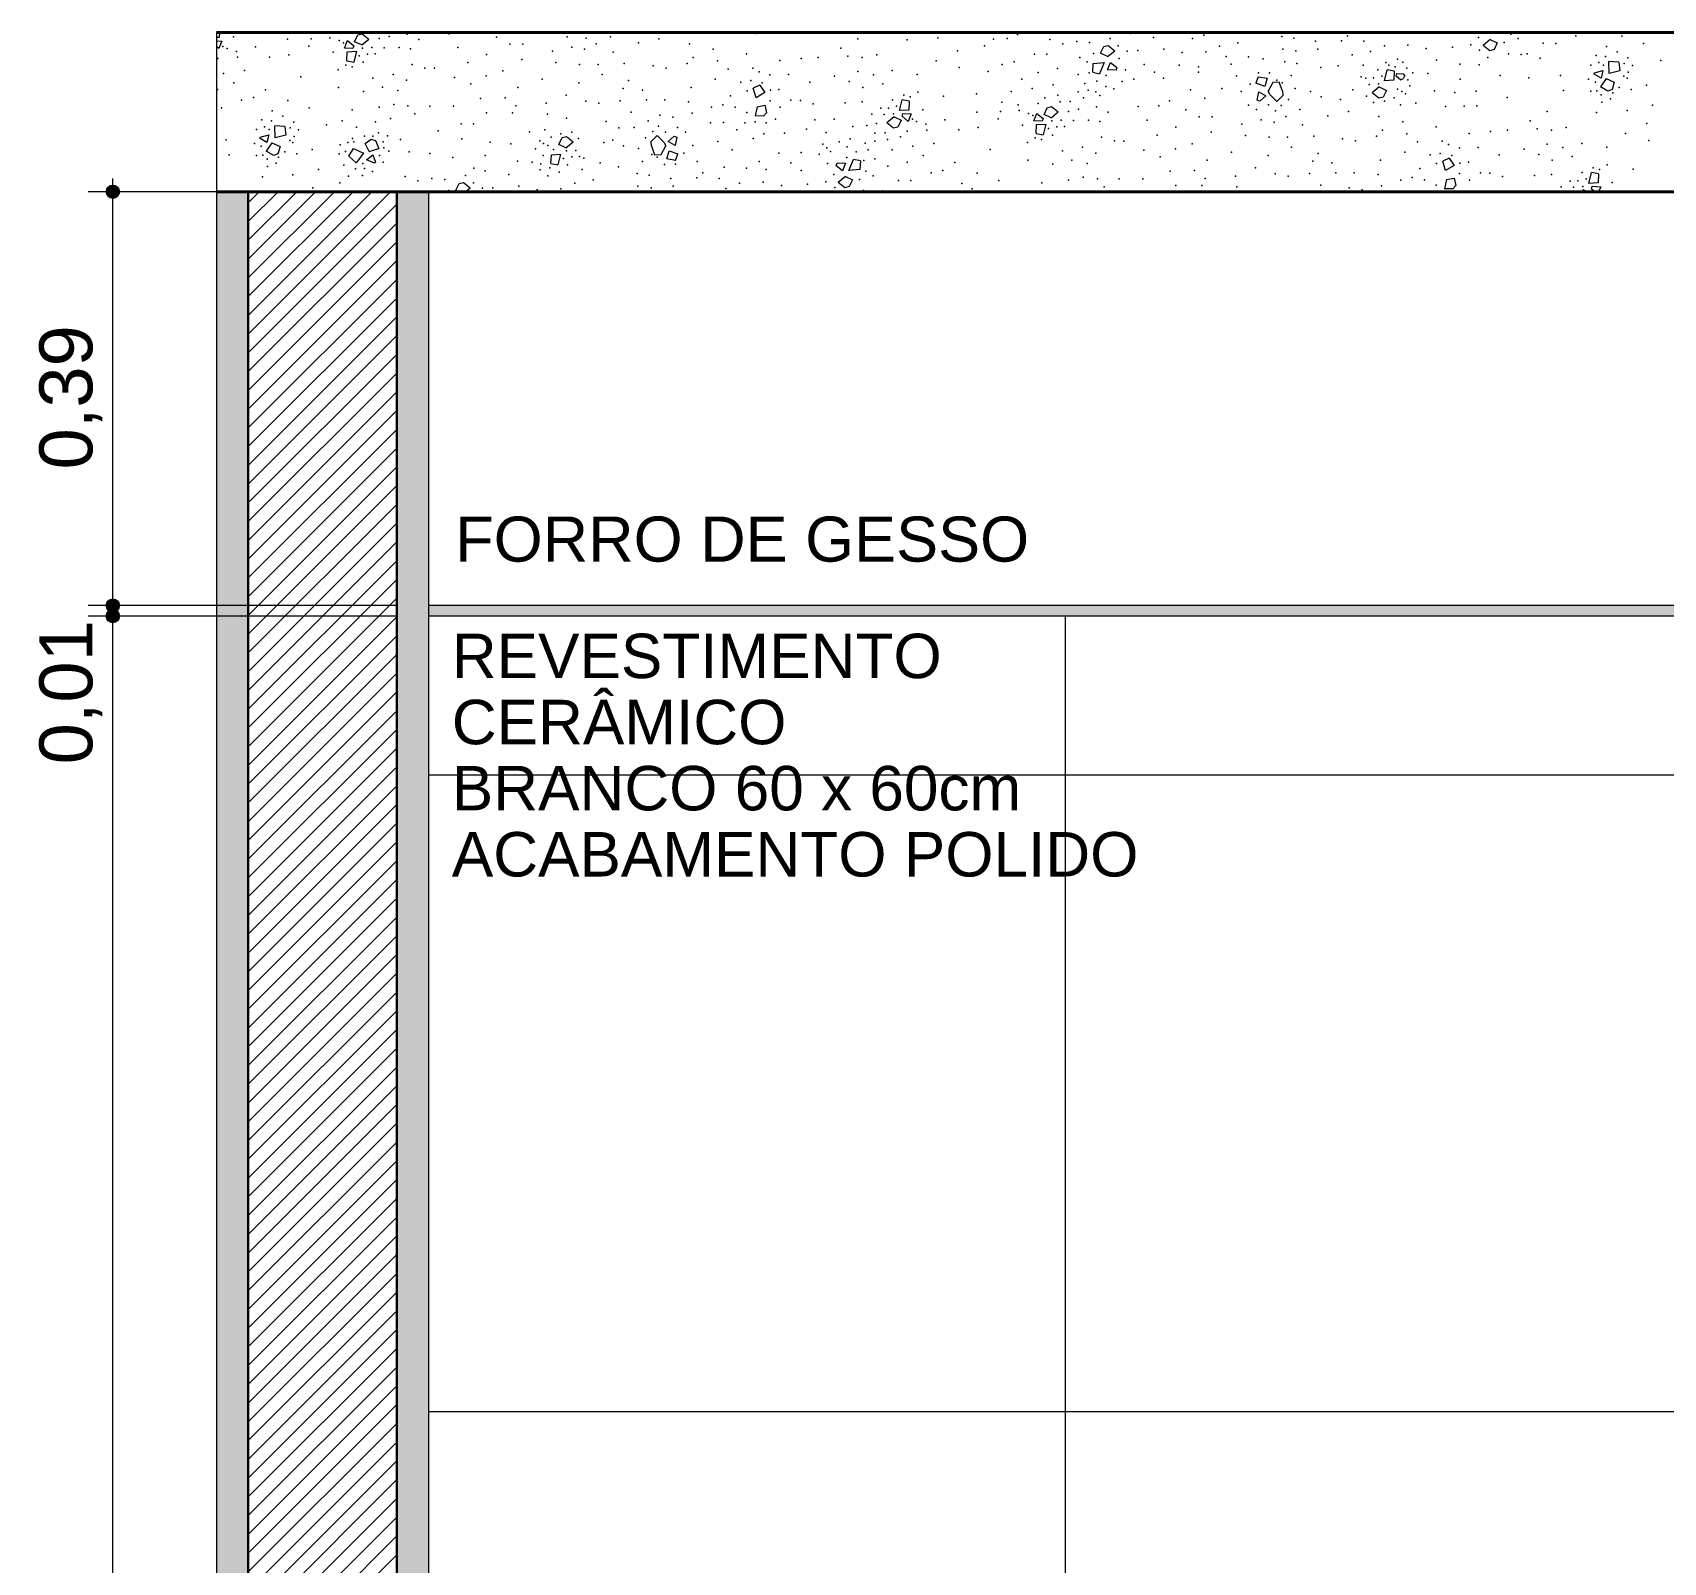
# Model space of a CAD drawing. Header units: metres. Extents: x -1.8 to 75.3, y -2 to 2.8.
# Drawn here: x 56.67 to 58.207, y 0.32 to 1.762 of the extents above; entities that cross this region are included whole.
import ezdxf

# ---------------------------------------------------------------- set-up
doc = ezdxf.new("R2010")
doc.units = ezdxf.units.M
doc.header["$MEASUREMENT"] = 0
for name, color, linetype in [('COTAS CORTE', 7, 'Continuous'), ('FORRO.EXEC', 7, 'Continuous'), ('LAJES.EST', 7, 'Continuous'), ('PAREDE CONSTRUIR', 7, 'Continuous')]:
    doc.layers.add(name, color=color, linetype=linetype)
for name, color, linetype, lineweight, true_color in [('COTAS CORTE_Caneta_No__25', 7, 'Continuous', 13, 0x982312), ('LAJES.EST_Caneta_No__97', 7, 'Continuous', 13, 0x6b6b6b), ('NOTAS-EXECUTIVO.ARQ_Caneta_No__12', 7, 'Continuous', 0, 0x030303), ('PAREDE CONSTRUIR_Caneta_No__97', 7, 'Continuous', 13, 0x6b6b6b)]:
    doc.layers.add(name, color=color, linetype=linetype, lineweight=lineweight, true_color=true_color)
for name, color, linetype, lineweight in [('FORRO.EXEC_Caneta_No__241', 7, 'Continuous', 13), ('LAJES.EST_Caneta_No__1', 7, 'Continuous', 40), ('LAJES.EST_Caneta_No__241', 7, 'Continuous', 13), ('PAREDE CONSTRUIR_Caneta_No__241', 7, 'Continuous', 13), ('PAREDE CONSTRUIR_Caneta_No__3', 7, 'Continuous', 30)]:
    doc.layers.add(name, color=color, linetype=linetype, lineweight=lineweight)
doc.styles.add('GENERATED_STYLE_1', font='arial.ttf')
doc.dimstyles.new('GENERATED_STYLE__2', dxfattribs={"dimtxt": 0.05, "dimasz": 0.02375, "dimexe": 0.18, "dimexo": 0.267183, "dimgap": 0, "dimtad": 1, "dimzin": 0, "dimdsep": 46, "dimtxsty": 'GENERATED_STYLE_1', "dimblk": 'ARROWHEAD_11', "dimblk1": 'ARROWHEAD_11', "dimblk2": 'ARROWHEAD_11', "dimcen": 0.09, "dimclrd": 256, "dimclre": 256, "dimclrt": 256, "dimadec": 0, "dimazin": 0, "dimtfac": 1, "dimtdec": 4, "dimtmove": 0, "dimatfit": 3, "dimfxl": 0, "dimtolj": 1, "dimtzin": 0, "dimarcsym": 0})

# ---------------------------------------------------------------- blocks, each defined once
blk = doc.blocks.new('*X214', base_point=(11.3494, -1.9382))
at = {"layer": 'LAJES.EST_Caneta_No__241', "color": 7, "linetype": 'Continuous', "lineweight": 13}
for p, q in [((56.8461, 1.7573), (56.8434, 1.7571)), ((56.8434, 1.754), (56.8486, 1.7537)), ((56.8486, 1.7537), (56.8458, 1.7467)), ((56.8463, 1.7618), (56.8461, 1.7573)), ((56.9642, 1.7472), (56.967, 1.7542)), ((56.967, 1.7542), (56.9728, 1.7494)), ((56.9737, 1.7532), (56.9768, 1.7596)), ((56.9804, 1.7501), (56.9737, 1.7532)), ((56.9768, 1.7596), (56.9809, 1.7606)), ((56.9804, 1.7501), (56.9872, 1.7556)), ((56.9809, 1.7606), (56.9872, 1.7556)), ((58.0441, 1.7553), (58.0373, 1.7497)), ((58.0413, 1.7607), (58.04, 1.7618)), ((58.0417, 1.7618), (58.0413, 1.7607)), ((58.0441, 1.7553), (58.0507, 1.7521)), ((58.0577, 1.7618), (58.0474, 1.7608)), ((58.0474, 1.7608), (58.0477, 1.7618)), ((56.8458, 1.7467), (56.8434, 1.7487)), ((56.9721, 1.7468), (56.9642, 1.7472)), ((56.9663, 1.7353), (56.9667, 1.7436)), ((56.9667, 1.7436), (56.9754, 1.7442)), ((56.9728, 1.7494), (56.9721, 1.7468)), ((56.9754, 1.7442), (56.9728, 1.7339)), ((57.6768, 1.7424), (57.6799, 1.7487)), ((57.6835, 1.7392), (57.6768, 1.7424)), ((57.6799, 1.7487), (57.684, 1.7497)), ((57.6835, 1.7392), (57.6903, 1.7447)), ((57.684, 1.7497), (57.6903, 1.7447)), ((58.0436, 1.7447), (58.0373, 1.7497)), ((58.0477, 1.7458), (58.0436, 1.7447)), ((58.0507, 1.7521), (58.0477, 1.7458)), ((56.9663, 1.7353), (56.9728, 1.7339)), ((57.6694, 1.7244), (57.6697, 1.7327)), ((57.6694, 1.7244), (57.6759, 1.723)), ((57.6697, 1.7327), (57.6802, 1.7336)), ((57.6802, 1.7336), (57.6759, 1.723)), ((57.6835, 1.7267), (57.6863, 1.7337)), ((57.6914, 1.7263), (57.6835, 1.7267)), ((57.6863, 1.7337), (57.6921, 1.729)), ((57.6921, 1.729), (57.6914, 1.7263)), ((57.9445, 1.7164), (57.9471, 1.7267)), ((57.9536, 1.7253), (57.9471, 1.7267)), ((57.9536, 1.7253), (57.9532, 1.717)), ((57.9554, 1.7206), (57.9561, 1.7233)), ((57.9561, 1.7233), (57.9624, 1.723)), ((57.9635, 1.7214), (57.9624, 1.723)), ((58.1422, 1.7225), (58.1424, 1.7238)), ((58.1487, 1.7187), (58.1422, 1.7225)), ((58.1424, 1.7238), (58.1504, 1.726)), ((58.1504, 1.726), (58.1487, 1.7187)), ((58.1563, 1.7231), (58.1559, 1.7345)), ((58.1654, 1.7339), (58.1559, 1.7345)), ((58.1664, 1.7256), (58.1563, 1.7231)), ((58.1654, 1.7339), (58.1664, 1.7256)), ((57.3555, 1.7121), (57.3495, 1.7093)), ((57.3522, 1.7004), (57.3495, 1.7093)), ((57.3555, 1.7121), (57.3603, 1.7052)), ((57.8255, 1.7202), (57.8233, 1.714)), ((57.8317, 1.7111), (57.8233, 1.714)), ((57.8255, 1.7202), (57.8337, 1.7188)), ((57.8337, 1.7188), (57.8317, 1.7111)), ((57.8393, 1.7146), (57.8347, 1.7066)), ((57.8368, 1.7031), (57.8347, 1.7066)), ((57.8453, 1.7149), (57.8393, 1.7146)), ((57.8482, 1.7065), (57.8453, 1.7149)), ((57.8482, 1.7065), (57.8487, 1.7024)), ((57.9395, 1.7105), (57.9327, 1.705)), ((57.9395, 1.7105), (57.9462, 1.7073)), ((57.9462, 1.7073), (57.9431, 1.701)), ((57.9532, 1.717), (57.9445, 1.7164)), ((57.9595, 1.7173), (57.9554, 1.7206)), ((57.9595, 1.7173), (57.9622, 1.7183)), ((57.9635, 1.7214), (57.9622, 1.7183)), ((58.1534, 1.7184), (58.148, 1.7105)), ((58.1551, 1.7066), (58.148, 1.7105)), ((58.1534, 1.7184), (58.161, 1.715)), ((58.1589, 1.7082), (58.1551, 1.7066)), ((58.161, 1.715), (58.1589, 1.7082)), ((57.3532, 1.6918), (57.3511, 1.6832)), ((57.3603, 1.7052), (57.3522, 1.7004)), ((57.3532, 1.6918), (57.3604, 1.6933)), ((57.3604, 1.6933), (57.3618, 1.6863)), ((57.4872, 1.6882), (57.4898, 1.6985)), ((57.4963, 1.6971), (57.4898, 1.6985)), ((57.4963, 1.6971), (57.496, 1.6887)), ((57.6235, 1.6847), (57.6266, 1.691)), ((57.6266, 1.691), (57.6307, 1.692)), ((57.6307, 1.692), (57.637, 1.687)), ((57.8245, 1.6982), (57.826, 1.706)), ((57.827, 1.6971), (57.8245, 1.6982)), ((57.826, 1.706), (57.8325, 1.7022)), ((57.8325, 1.7022), (57.827, 1.6971)), ((57.8429, 1.6968), (57.8368, 1.7031)), ((57.8487, 1.7024), (57.8429, 1.6968)), ((57.939, 1.6999), (57.9327, 1.705)), ((57.9431, 1.701), (57.939, 1.6999)), ((57.3592, 1.6831), (57.3511, 1.6832)), ((57.3618, 1.6863), (57.3592, 1.6831)), ((57.4822, 1.6823), (57.4754, 1.6767)), ((57.4817, 1.6717), (57.4754, 1.6767)), ((57.4822, 1.6823), (57.4889, 1.6791)), ((57.4889, 1.6791), (57.4858, 1.6727)), ((57.496, 1.6887), (57.4872, 1.6882)), ((57.4898, 1.6829), (57.4905, 1.6855)), ((57.4956, 1.6781), (57.4898, 1.6829)), ((57.4905, 1.6855), (57.4984, 1.6851)), ((57.4984, 1.6851), (57.4956, 1.6781)), ((57.614, 1.6786), (57.6168, 1.6856)), ((57.6219, 1.6782), (57.614, 1.6786)), ((57.6165, 1.675), (57.6252, 1.6756)), ((57.6168, 1.6856), (57.6226, 1.6808)), ((57.6226, 1.6808), (57.6219, 1.6782)), ((57.6252, 1.6756), (57.6226, 1.6653)), ((57.6302, 1.6815), (57.6235, 1.6847)), ((57.6302, 1.6815), (57.637, 1.687)), ((56.8847, 1.6619), (56.8848, 1.6632)), ((56.8911, 1.6581), (56.8847, 1.6619)), ((56.8848, 1.6632), (56.8928, 1.6655)), ((56.8928, 1.6655), (56.8911, 1.6581)), ((56.8987, 1.6625), (56.8984, 1.6739)), ((56.9079, 1.6733), (56.8984, 1.6739)), ((56.9089, 1.6651), (56.8987, 1.6625)), ((56.9079, 1.6733), (56.9089, 1.6651)), ((56.9835, 1.6573), (56.9894, 1.6612)), ((56.9894, 1.6612), (56.9934, 1.6601)), ((57.1663, 1.6564), (57.1693, 1.6628)), ((57.1693, 1.6628), (57.1734, 1.6638)), ((57.1734, 1.6638), (57.1797, 1.6588)), ((57.2531, 1.6591), (57.2589, 1.6647)), ((57.2589, 1.6647), (57.265, 1.6584)), ((57.2693, 1.6592), (57.2748, 1.6643)), ((57.2748, 1.6643), (57.2773, 1.6633)), ((57.2773, 1.6633), (57.2758, 1.6555)), ((57.4858, 1.6727), (57.4817, 1.6717)), ((57.6161, 1.6667), (57.6165, 1.675)), ((57.6161, 1.6667), (57.6226, 1.6653)), ((56.8958, 1.6578), (56.8904, 1.6499)), ((56.8975, 1.646), (56.8904, 1.6499)), ((56.8958, 1.6578), (56.9034, 1.6544)), ((56.9014, 1.6476), (56.8975, 1.646)), ((56.9034, 1.6544), (56.9014, 1.6476)), ((56.9681, 1.6454), (56.9726, 1.6524)), ((56.9681, 1.6454), (56.9752, 1.639)), ((56.9726, 1.6524), (56.9821, 1.648)), ((56.9821, 1.648), (56.9752, 1.639)), ((56.9873, 1.6498), (56.9835, 1.6573)), ((56.9848, 1.642), (56.9908, 1.6467)), ((56.9873, 1.6498), (56.9964, 1.6526)), ((56.9908, 1.6467), (56.9934, 1.6397)), ((56.9934, 1.6601), (56.9964, 1.6526)), ((57.1588, 1.6384), (57.1592, 1.6467)), ((57.1592, 1.6467), (57.1679, 1.6473)), ((57.1679, 1.6473), (57.1653, 1.637)), ((57.1729, 1.6532), (57.1663, 1.6564)), ((57.1729, 1.6532), (57.1797, 1.6588)), ((57.2536, 1.6549), (57.2531, 1.6591)), ((57.2536, 1.6549), (57.2565, 1.6466)), ((57.2565, 1.6466), (57.2625, 1.6469)), ((57.2625, 1.6469), (57.2671, 1.6549)), ((57.265, 1.6584), (57.2671, 1.6549)), ((57.2681, 1.6427), (57.2701, 1.6504)), ((57.2758, 1.6555), (57.2693, 1.6592)), ((57.2701, 1.6504), (57.2785, 1.6475)), ((57.2763, 1.6413), (57.2785, 1.6475)), ((56.9925, 1.6387), (56.9848, 1.642)), ((56.9934, 1.6397), (56.9925, 1.6387)), ((57.1588, 1.6384), (57.1653, 1.637)), ((57.2763, 1.6413), (57.2681, 1.6427)), ((57.4277, 1.6363), (57.4284, 1.639)), ((57.4335, 1.6316), (57.4277, 1.6363)), ((57.4284, 1.639), (57.4363, 1.6386)), ((57.4363, 1.6386), (57.4335, 1.6316)), ((57.4396, 1.6317), (57.4439, 1.6423)), ((57.45, 1.6326), (57.4396, 1.6317)), ((57.4504, 1.6409), (57.4439, 1.6423)), ((57.4504, 1.6409), (57.45, 1.6326)), ((58.0053, 1.6435), (57.9993, 1.6407)), ((58.002, 1.6318), (57.9993, 1.6407)), ((58.0101, 1.6366), (58.002, 1.6318)), ((58.0053, 1.6435), (58.0101, 1.6366)), ((58.1371, 1.6196), (58.1396, 1.6299)), ((58.1461, 1.6285), (58.1396, 1.6299)), ((57.069, 1.6132), (57.0721, 1.6195)), ((57.0721, 1.6195), (57.0762, 1.6206)), ((57.0762, 1.6206), (57.0825, 1.6155)), ((57.0779, 1.6118), (57.0825, 1.6155)), ((57.4363, 1.6261), (57.4295, 1.6206)), ((57.4358, 1.6155), (57.4295, 1.6206)), ((57.4399, 1.6166), (57.4358, 1.6155)), ((57.4363, 1.6261), (57.443, 1.6229)), ((57.443, 1.6229), (57.4399, 1.6166)), ((58.003, 1.6232), (58.0009, 1.6146)), ((58.009, 1.6145), (58.0009, 1.6146)), ((58.003, 1.6232), (58.0102, 1.6247)), ((58.0116, 1.6177), (58.009, 1.6145)), ((58.0102, 1.6247), (58.0116, 1.6177)), ((58.1458, 1.6201), (58.1371, 1.6196)), ((58.1396, 1.6143), (58.1403, 1.6169)), ((58.1427, 1.6118), (58.1396, 1.6143)), ((58.1403, 1.6169), (58.1483, 1.6165)), ((58.1461, 1.6285), (58.1458, 1.6201)), ((58.1483, 1.6165), (58.1463, 1.6118)), ((57.072, 1.6118), (57.069, 1.6132)), ((58.132, 1.6137), (58.1297, 1.6118)), ((58.132, 1.6137), (58.136, 1.6118))]:
    blk.add_line(p, q, dxfattribs=at)
for p in [(56.8594, 1.7577), (56.9104, 1.7555), (56.9326, 1.756), (56.9504, 1.7569), (56.9592, 1.7542), (56.9969, 1.7561), (57.0062, 1.7581), (57.0231, 1.7603), (57.0342, 1.7553), (57.0624, 1.7606), (57.0818, 1.7614), (57.1073, 1.7576), (57.174, 1.7579), (57.1919, 1.7566), (57.1972, 1.7616), (57.2148, 1.7578), (57.2606, 1.7559), (57.352, 1.7608), (57.3697, 1.7611), (57.3817, 1.7612), (57.448, 1.756), (57.4946, 1.755), (57.5234, 1.7568), (57.5758, 1.7557), (57.5887, 1.7562), (57.5984, 1.7599), (57.629, 1.7553), (57.6543, 1.7533), (57.6664, 1.7525), (57.6859, 1.7563), (57.7046, 1.7608), (57.7267, 1.7572), (57.7563, 1.7615), (57.7635, 1.7561), (57.7743, 1.7594), (57.8477, 1.7582), (57.859, 1.7565), (57.8795, 1.7536), (57.9039, 1.754), (57.9097, 1.7588), (57.9251, 1.7536), (58.0023, 1.7611), (58.0332, 1.7571), (58.0573, 1.7525), (58.0634, 1.7603), (58.0703, 1.7561), (58.1248, 1.7588), (58.136, 1.7611), (58.1683, 1.7584), (56.8447, 1.7374), (56.8496, 1.7487), (56.8536, 1.7467), (56.8624, 1.744), (56.8633, 1.7385), (56.8803, 1.7483), (56.8934, 1.7386), (56.9118, 1.7408), (56.9306, 1.7491), (56.9534, 1.7432), (56.9632, 1.7522), (56.978, 1.7399), (56.981, 1.7471), (56.9858, 1.7416), (56.9898, 1.7477), (56.993, 1.7419), (57.0014, 1.7474), (57.0157, 1.7477), (57.0263, 1.7466), (57.071, 1.7477), (57.0979, 1.7412), (57.12, 1.7509), (57.1321, 1.751), (57.1602, 1.7442), (57.1783, 1.748), (57.1905, 1.7461), (57.2015, 1.7513), (57.2175, 1.7433), (57.2412, 1.752), (57.2892, 1.7513), (57.2928, 1.7383), (57.3118, 1.7463), (57.3432, 1.7417), (57.3947, 1.7373), (57.4107, 1.7384), (57.4321, 1.7472), (57.4386, 1.7397), (57.452, 1.7383), (57.4659, 1.7409), (57.542, 1.7447), (57.5675, 1.7492), (57.6144, 1.7413), (57.6262, 1.7413), (57.6412, 1.7512), (57.6572, 1.7384), (57.6703, 1.742), (57.6935, 1.7494), (57.6944, 1.7374), (57.7019, 1.7442), (57.7118, 1.7448), (57.7364, 1.7462), (57.7536, 1.7429), (57.7759, 1.7437), (57.789, 1.7489), (57.7951, 1.7393), (57.8061, 1.7522), (57.8163, 1.7389), (57.8301, 1.7371), (57.8486, 1.7462), (57.861, 1.7445), (57.8816, 1.7462), (57.9141, 1.7407), (57.9312, 1.744), (57.9443, 1.7492), (57.9665, 1.75), (57.9838, 1.7467), (58.0084, 1.7481), (58.0257, 1.7502), (58.0341, 1.7451), (58.0417, 1.7382), (58.0612, 1.7419), (58.0733, 1.7412), (58.079, 1.7417), (58.0912, 1.7376), (58.094, 1.7517), (58.1058, 1.7516), (58.1439, 1.7401), (58.1529, 1.7391), (58.1537, 1.7487), (58.1637, 1.7436), (58.1739, 1.7379), (58.1885, 1.7516), (56.8502, 1.7233), (56.8699, 1.7259), (56.9581, 1.7268), (56.9653, 1.7311), (56.9713, 1.7296), (56.9818, 1.7338), (57.0101, 1.7224), (57.028, 1.7317), (57.04, 1.7284), (57.049, 1.7281), (57.0803, 1.7336), (57.1134, 1.7256), (57.1313, 1.7364), (57.1634, 1.7335), (57.1858, 1.7317), (57.2033, 1.7318), (57.2069, 1.7224), (57.2279, 1.7326), (57.2551, 1.7303), (57.2673, 1.7284), (57.2871, 1.7326), (57.3158, 1.7351), (57.3257, 1.7274), (57.3489, 1.7281), (57.355, 1.7249), (57.3652, 1.7219), (57.3745, 1.7354), (57.3828, 1.7222), (57.4481, 1.7252), (57.4627, 1.7221), (57.4805, 1.7259), (57.5041, 1.7224), (57.5217, 1.7352), (57.5436, 1.7288), (57.5709, 1.7252), (57.5842, 1.7318), (57.5954, 1.7342), (57.6181, 1.7242), (57.6361, 1.7278), (57.6558, 1.7224), (57.6642, 1.7342), (57.666, 1.724), (57.7003, 1.7268), (57.7179, 1.7318), (57.7276, 1.7246), (57.7509, 1.7311), (57.7691, 1.7244), (57.7692, 1.7296), (57.7999, 1.7319), (57.8256, 1.7237), (57.836, 1.724), (57.8506, 1.7341), (57.8619, 1.7325), (57.8845, 1.7289), (57.9008, 1.7306), (57.9242, 1.7311), (57.9381, 1.7268), (57.9458, 1.7335), (57.9486, 1.731), (57.9546, 1.7294), (57.9567, 1.7368), (57.9618, 1.7338), (57.9655, 1.7281), (57.9712, 1.724), (57.9853, 1.7231), (57.9935, 1.7357), (58.0156, 1.7321), (58.0338, 1.7313), (58.1388, 1.7311), (58.1464, 1.7336), (58.1509, 1.731), (58.1705, 1.7325), (58.1742, 1.7244), (58.1783, 1.7308), (58.2048, 1.7354), (56.8445, 1.7081), (56.8599, 1.7145), (56.8897, 1.7079), (56.923, 1.7201), (56.9585, 1.71), (56.9821, 1.7064), (56.9909, 1.7188), (56.9999, 1.7102), (57.0145, 1.7071), (57.0226, 1.7168), (57.0677, 1.7195), (57.0833, 1.7134), (57.0977, 1.7209), (57.1276, 1.71), (57.1504, 1.7178), (57.185, 1.7145), (57.2269, 1.7091), (57.232, 1.7165), (57.2451, 1.7076), (57.2909, 1.71), (57.3137, 1.7178), (57.3377, 1.7152), (57.3436, 1.7069), (57.3472, 1.7165), (57.358, 1.7144), (57.3656, 1.7074), (57.3737, 1.7082), (57.4028, 1.7151), (57.4261, 1.7206), (57.44, 1.7156), (57.4526, 1.71), (57.4717, 1.7135), (57.5927, 1.7064), (57.6027, 1.7178), (57.6124, 1.709), (57.632, 1.7126), (57.662, 1.7138), (57.665, 1.7076), (57.6734, 1.7159), (57.6817, 1.7111), (57.682, 1.7213), (57.6893, 1.7089), (57.6973, 1.7156), (57.7083, 1.718), (57.7361, 1.7189), (57.7615, 1.7079), (57.7911, 1.7092), (57.8051, 1.7211), (57.8094, 1.7063), (57.8177, 1.7133), (57.8429, 1.717), (57.8479, 1.7145), (57.8566, 1.7212), (57.8604, 1.709), (57.8748, 1.7064), (57.9145, 1.7079), (57.9225, 1.7202), (57.9269, 1.7187), (57.9301, 1.7129), (57.9341, 1.719), (57.9389, 1.7135), (57.9419, 1.7206), (57.9567, 1.7084), (57.9607, 1.7064), (57.9665, 1.7174), (57.9684, 1.7116), (57.9916, 1.707), (58.0157, 1.7178), (58.0309, 1.7067), (58.0536, 1.7214), (58.0804, 1.719), (58.1103, 1.7213), (58.1132, 1.7073), (58.1368, 1.7179), (58.1388, 1.7066), (58.1433, 1.7152), (58.1447, 1.7069), (58.1656, 1.7099), (58.1701, 1.7206), (58.1731, 1.7187), (58.1769, 1.7082), (58.1913, 1.7121), (56.8482, 1.691), (56.8672, 1.6982), (56.8784, 1.7005), (56.9107, 1.6978), (56.9309, 1.691), (56.9968, 1.6914), (57.0106, 1.694), (57.024, 1.6926), (57.0446, 1.6924), (57.0668, 1.6924), (57.0925, 1.6997), (57.1157, 1.7004), (57.1255, 1.6927), (57.1542, 1.6952), (57.173, 1.7028), (57.1917, 1.6971), (57.2039, 1.6952), (57.2241, 1.6975), (57.2487, 1.6983), (57.2662, 1.6983), (57.2885, 1.6966), (57.31, 1.6914), (57.3207, 1.6937), (57.3279, 1.7022), (57.3324, 1.6915), (57.3654, 1.6975), (57.3749, 1.6914), (57.385, 1.6982), (57.394, 1.6978), (57.406, 1.6946), (57.436, 1.6956), (57.4521, 1.6965), (57.4808, 1.6985), (57.4846, 1.6924), (57.4913, 1.7028), (57.4973, 1.7012), (57.5045, 1.7056), (57.5289, 1.7017), (57.56, 1.704), (57.5839, 1.6963), (57.5993, 1.6938), (57.6179, 1.6949), (57.6244, 1.7002), (57.6364, 1.7027), (57.6386, 1.6964), (57.6483, 1.6967), (57.6558, 1.7058), (57.6608, 1.7003), (57.6723, 1.7059), (57.6729, 1.6917), (57.6761, 1.7025), (57.7122, 1.6921), (57.7316, 1.6928), (57.7417, 1.6974), (57.7751, 1.7), (57.8162, 1.6935), (57.835, 1.6937), (57.847, 1.693), (57.854, 1.6987), (57.8848, 1.7012), (57.9029, 1.6986), (57.9276, 1.7018), (57.9341, 1.6959), (57.9444, 1.6972), (57.9535, 1.7004), (57.9594, 1.6937), (57.9641, 1.7039), (57.974, 1.6954), (58.0018, 1.6922), (58.0109, 1.7053), (58.0195, 1.6925), (58.0315, 1.6926), (58.0602, 1.7007), (58.1488, 1.7031), (58.1493, 1.6961), (58.1574, 1.6992), (58.1596, 1.7051), (58.1972, 1.6934), (56.8863, 1.6795), (56.8953, 1.6785), (56.8961, 1.6881), (56.9061, 1.683), (56.9163, 1.6773), (56.9618, 1.6786), (56.9715, 1.6889), (56.9934, 1.6778), (57.0076, 1.6808), (57.0305, 1.6851), (57.074, 1.6757), (57.0859, 1.6758), (57.0981, 1.6861), (57.1225, 1.6861), (57.1556, 1.685), (57.1734, 1.681), (57.2108, 1.678), (57.2345, 1.6867), (57.2504, 1.6787), (57.2615, 1.6839), (57.2737, 1.682), (57.2918, 1.6858), (57.3092, 1.6768), (57.3213, 1.6769), (57.3416, 1.6767), (57.3434, 1.6866), (57.3514, 1.6776), (57.3616, 1.6767), (57.3703, 1.6801), (57.4076, 1.6796), (57.4256, 1.6801), (57.4612, 1.685), (57.4657, 1.6762), (57.4696, 1.6904), (57.4728, 1.6846), (57.4768, 1.6907), (57.4816, 1.6853), (57.4994, 1.6801), (57.5034, 1.6781), (57.5092, 1.6891), (57.5301, 1.6797), (57.5602, 1.6869), (57.5804, 1.6805), (57.5824, 1.6874), (57.6002, 1.6883), (57.609, 1.6856), (57.613, 1.6836), (57.6308, 1.6785), (57.6396, 1.6791), (57.6467, 1.6875), (57.6512, 1.6788), (57.656, 1.6895), (57.6655, 1.6791), (57.6761, 1.678), (57.684, 1.6867), (57.7208, 1.6791), (57.7571, 1.689), (57.7698, 1.6823), (57.7819, 1.6824), (57.81, 1.6756), (57.8238, 1.6893), (57.8281, 1.6794), (57.8403, 1.6775), (57.8417, 1.688), (57.8514, 1.6827), (57.8646, 1.6892), (57.891, 1.6834), (57.9104, 1.6873), (57.939, 1.6827), (57.9616, 1.6777), (58.0819, 1.6786), (58.0978, 1.6874), (58.1444, 1.6864), (58.1732, 1.6882), (58.1918, 1.6761), (56.8527, 1.6607), (56.8812, 1.6705), (56.8888, 1.673), (56.8933, 1.6704), (56.913, 1.6719), (56.9166, 1.6638), (56.9208, 1.6702), (56.9472, 1.6748), (56.9718, 1.6621), (56.9755, 1.6726), (56.9831, 1.6641), (56.9909, 1.6641), (56.9963, 1.6673), (57.0046, 1.6646), (57.017, 1.6611), (57.0526, 1.6691), (57.0746, 1.6616), (57.1384, 1.6683), (57.153, 1.67), (57.1589, 1.6633), (57.168, 1.6665), (57.1783, 1.6679), (57.1848, 1.6619), (57.217, 1.6603), (57.2226, 1.672), (57.2372, 1.6723), (57.2478, 1.6627), (57.2548, 1.6684), (57.2601, 1.6735), (57.2668, 1.6678), (57.278, 1.6722), (57.2856, 1.6679), (57.334, 1.6702), (57.3494, 1.6618), (57.3595, 1.6664), (57.3789, 1.6671), (57.3997, 1.6709), (57.4182, 1.6675), (57.4407, 1.6615), (57.4434, 1.6732), (57.4564, 1.6742), (57.4641, 1.667), (57.4738, 1.6673), (57.476, 1.661), (57.4881, 1.6636), (57.4945, 1.6688), (57.5122, 1.6754), (57.5131, 1.6699), (57.5432, 1.67), (57.5616, 1.6722), (57.6032, 1.6746), (57.6151, 1.6625), (57.6211, 1.661), (57.6278, 1.6713), (57.6316, 1.6652), (57.6356, 1.673), (57.6428, 1.6733), (57.6778, 1.6631), (57.7301, 1.665), (57.7477, 1.6726), (57.7812, 1.6678), (57.8133, 1.6649), (57.8356, 1.6632), (57.8531, 1.6632), (57.8673, 1.6747), (57.8777, 1.664), (57.9049, 1.6617), (57.9369, 1.664), (57.9426, 1.6697), (57.9656, 1.6665), (57.993, 1.6731), (58.0243, 1.6668), (58.0445, 1.6687), (58.0605, 1.6698), (58.0884, 1.6711), (58.1018, 1.6697), (58.1157, 1.6723), (58.1715, 1.6666), (58.1935, 1.6602), (56.8556, 1.6467), (56.8792, 1.6573), (56.8812, 1.646), (56.8857, 1.6546), (56.8871, 1.6463), (56.908, 1.6494), (56.9125, 1.66), (56.9155, 1.6581), (56.9193, 1.6476), (56.9337, 1.6515), (56.959, 1.6476), (56.9601, 1.6559), (56.9651, 1.6497), (56.9673, 1.6583), (56.9729, 1.6587), (56.9971, 1.646), (57.0005, 1.6588), (57.0013, 1.6533), (57.0061, 1.6499), (57.025, 1.6493), (57.0445, 1.6477), (57.0967, 1.6459), (57.1015, 1.6584), (57.1208, 1.6568), (57.1441, 1.6521), (57.1483, 1.6599), (57.1515, 1.6458), (57.1517, 1.6573), (57.1558, 1.6554), (57.1613, 1.6515), (57.1735, 1.6502), (57.1823, 1.6508), (57.1856, 1.645), (57.2086, 1.6581), (57.227, 1.6551), (57.2414, 1.6525), (57.2539, 1.647), (57.2841, 1.6481), (57.2924, 1.6552), (57.316, 1.6592), (57.3296, 1.6513), (57.3734, 1.6481), (57.3945, 1.6487), (57.4115, 1.6473), (57.415, 1.6567), (57.4188, 1.6533), (57.4224, 1.6497), (57.4303, 1.6589), (57.4381, 1.6542), (57.4464, 1.6494), (57.4548, 1.6577), (57.4577, 1.6514), (57.464, 1.6595), (57.4804, 1.6512), (57.5, 1.6547), (57.5097, 1.6459), (57.5197, 1.6573), (57.5729, 1.6515), (57.6079, 1.6582), (57.6408, 1.6502), (57.6599, 1.6538), (57.6724, 1.6482), (57.6898, 1.6598), (57.6988, 1.6595), (57.7175, 1.651), (57.7331, 1.6448), (57.7475, 1.6523), (57.7632, 1.657), (57.8002, 1.6492), (57.8348, 1.6459), (57.8567, 1.6538), (57.8819, 1.6479), (57.9171, 1.6598), (57.9635, 1.6492), (57.9755, 1.6588), (57.9875, 1.6466), (57.997, 1.6479), (57.9987, 1.6595), (58.0048, 1.6563), (58.0078, 1.6458), (58.015, 1.6533), (58.0327, 1.6536), (58.0526, 1.6465), (58.076, 1.652), (58.0899, 1.647), (58.0979, 1.6566), (58.1125, 1.6535), (58.1215, 1.645), (58.1303, 1.6573), (58.1539, 1.6538), (56.8912, 1.6425), (56.8917, 1.6355), (56.8998, 1.6386), (56.902, 1.6445), (56.9396, 1.6328), (56.9634, 1.6367), (56.9746, 1.6335), (56.9813, 1.6385), (56.9831, 1.6336), (56.9906, 1.6308), (57.0005, 1.6398), (57.0662, 1.6439), (57.086, 1.634), (57.0968, 1.6316), (57.1271, 1.6406), (57.1412, 1.6397), (57.1485, 1.6323), (57.1492, 1.638), (57.1578, 1.6343), (57.1666, 1.6302), (57.1705, 1.6431), (57.1743, 1.637), (57.1783, 1.6447), (57.1882, 1.6326), (57.1899, 1.6435), (57.2052, 1.6391), (57.2223, 1.6354), (57.2452, 1.6403), (57.2589, 1.6445), (57.2658, 1.6374), (57.2762, 1.6378), (57.2967, 1.6404), (57.3019, 1.6296), (57.322, 1.6348), (57.3432, 1.6341), (57.3551, 1.6403), (57.3615, 1.6326), (57.3848, 1.6391), (57.3945, 1.6319), (57.4195, 1.6384), (57.4378, 1.644), (57.4538, 1.6413), (57.4556, 1.6311), (57.464, 1.6429), (57.4763, 1.636), (57.4944, 1.6395), (57.517, 1.6296), (57.5282, 1.6319), (57.5395, 1.6393), (57.6083, 1.6414), (57.6319, 1.6378), (57.6497, 1.6416), (57.6643, 1.6385), (57.7423, 1.6311), (57.7655, 1.6318), (57.7774, 1.6414), (57.8228, 1.6342), (57.8768, 1.6405), (57.8949, 1.639), (57.8985, 1.6297), (57.916, 1.6297), (57.9408, 1.6414), (57.9777, 1.6336), (57.9935, 1.6383), (58.0154, 1.6388), (58.0235, 1.6397), (58.0348, 1.6296), (58.1024, 1.6414), (58.1307, 1.6299), (58.1411, 1.6342), (58.1471, 1.6326), (58.1543, 1.637), (58.1787, 1.6331), (56.8868, 1.6258), (56.9156, 1.6277), (56.9342, 1.6155), (56.9598, 1.6201), (56.968, 1.6265), (56.981, 1.627), (57.0212, 1.6261), (57.0334, 1.6221), (57.0465, 1.6241), (57.0586, 1.6233), (57.0781, 1.6271), (57.0857, 1.6202), (57.0941, 1.6151), (57.1041, 1.6156), (57.1189, 1.628), (57.1286, 1.617), (57.1557, 1.6269), (57.1681, 1.6145), (57.1812, 1.6198), (57.1984, 1.623), (57.2399, 1.629), (57.2408, 1.617), (57.2512, 1.6273), (57.2532, 1.6153), (57.2717, 1.6244), (57.2739, 1.6171), (57.2962, 1.6248), (57.3173, 1.6244), (57.3235, 1.6148), (57.3366, 1.62), (57.3588, 1.6209), (57.376, 1.6175), (57.4006, 1.6189), (57.4179, 1.6211), (57.4254, 1.6279), (57.4263, 1.6159), (57.4495, 1.6233), (57.4626, 1.6269), (57.4862, 1.6225), (57.498, 1.6224), (57.5459, 1.6195), (57.5559, 1.6144), (57.5605, 1.6292), (57.5808, 1.6224), (57.6213, 1.6203), (57.6466, 1.6228), (57.6604, 1.6254), (57.6738, 1.624), (57.6803, 1.6165), (57.6944, 1.6238), (57.7166, 1.6238), (57.7479, 1.6175), (57.7723, 1.6175), (57.7754, 1.6241), (57.8041, 1.6266), (57.8054, 1.6164), (57.8415, 1.6285), (57.8537, 1.6266), (57.8739, 1.6289), (57.8843, 1.6181), (57.9113, 1.6153), (57.9384, 1.628), (57.9416, 1.6172), (57.9598, 1.6228), (57.9705, 1.6251), (57.9822, 1.6229), (57.9932, 1.618), (58.0152, 1.6289), (58.0247, 1.6228), (58.0438, 1.6292), (58.0558, 1.626), (58.0858, 1.627), (58.1019, 1.6279), (58.111, 1.6164), (58.1194, 1.6218), (58.1226, 1.616), (58.1266, 1.6221), (58.1314, 1.6167), (58.1344, 1.6238), (58.159, 1.6205), (57.0067, 1.6121), (57.0185, 1.6121), (57.0625, 1.6128), (57.1459, 1.6137), (57.4534, 1.6128), (57.4655, 1.612), (57.4712, 1.6125), (57.6574, 1.6122), (57.8233, 1.6124), (57.9235, 1.6135)]:
    blk.add_point(p, dxfattribs=at)
blk = doc.blocks.new('*D216', base_point=(11.3494, -1.9382))
at = {"layer": 'COTAS CORTE_Caneta_No__25', "linetype": 'Continuous', "lineweight": 13, "true_color": 0x982312}
for points in [[(56.7395, 1.2118), (56.74, 1.2094), (56.7414, 1.2073), (56.7434, 1.206), (56.7458, 1.2055), (56.7482, 1.206), (56.7502, 1.2073), (56.7516, 1.2094), (56.752, 1.2118), (56.7516, 1.2141), (56.7502, 1.2162), (56.7482, 1.2175), (56.7458, 1.218), (56.7434, 1.2175), (56.7414, 1.2162), (56.74, 1.2141)], [(56.7395, -1.9382), (56.74, -1.9406), (56.7414, -1.9427), (56.7434, -1.944), (56.7458, -1.9445), (56.7482, -1.944), (56.7502, -1.9427), (56.7516, -1.9406), (56.752, -1.9382), (56.7516, -1.9359), (56.7502, -1.9338), (56.7482, -1.9325), (56.7458, -1.932), (56.7434, -1.9325), (56.7414, -1.9338), (56.74, -1.9359)]]:
    blk.add_hatch(color=24, dxfattribs=at).paths.add_polyline_path(points)
at = {"layer": 'COTAS CORTE_Caneta_No__25', "color": 24, "linetype": 'Continuous', "lineweight": 13, "true_color": 0x982312}
for p, q in [((56.7395, 1.2118), (56.7224, 1.2118)), ((56.7458, -1.932), (56.7458, 1.2055)), ((57.013, 1.2118), (56.752, 1.2118)), ((56.7395, -1.9382), (56.7224, -1.9382)), ((56.7458, -1.9507), (56.7458, -1.9445)), ((57.013, -1.9382), (56.752, -1.9382))]:
    blk.add_line(p, q, dxfattribs=at)
for centre in [(56.7458, 1.2118), (56.7458, -1.9382)]:
    blk.add_circle(centre, 0.00625, dxfattribs=at)
at = {"layer": 'COTAS CORTE_Caneta_No__25', "color": 24, "lineweight": 13, "true_color": 0x982312, "char_height": 0.05, "attachment_point": 7, "rotation": 90, "style": 'GENERATED_STYLE_1'}
for s, insert in [('\\A1;{\\pql;\\fArial|b0|i0|c0|p0;\\W1.000000;0,01}', (56.7358, 1.072)), ('\\A1;{\\pql;\\fArial|b0|i0|c0|p0;\\W1.000000;3,15}', (56.7358, -0.4967))]:
    blk.add_mtext(s, dxfattribs=dict(at, insert=insert))
blk = doc.blocks.new('ARROWHEAD_11')
at = {"color": 0, "linetype": 'Continuous', "lineweight": 0}
blk.add_line((0, 0), (-1, 0), dxfattribs=at)
at = {"color": 0, "linetype": 'Continuous', "lineweight": 0, "const_width": 0.25, "flags": 128}
blk.add_lwpolyline([(-0.125, 0, 1), (0.125, 0, 1)], format="xyb", close=True, dxfattribs=at)
blk = doc.blocks.new('*D217', base_point=(11.3494, -1.9382))
at = {"layer": 'COTAS CORTE_Caneta_No__25', "linetype": 'Continuous', "lineweight": 13, "true_color": 0x982312}
for points in [[(56.7395, 1.2218), (56.74, 1.2194), (56.7414, 1.2173), (56.7434, 1.216), (56.7458, 1.2155), (56.7482, 1.216), (56.7502, 1.2173), (56.7516, 1.2194), (56.752, 1.2218), (56.7516, 1.2241), (56.7502, 1.2262), (56.7482, 1.2275), (56.7458, 1.228), (56.7434, 1.2275), (56.7414, 1.2262), (56.74, 1.2241)], [(56.7395, 1.2118), (56.74, 1.2094), (56.7414, 1.2073), (56.7434, 1.206), (56.7458, 1.2055), (56.7482, 1.206), (56.7502, 1.2073), (56.7516, 1.2094), (56.752, 1.2118), (56.7516, 1.2141), (56.7502, 1.2162), (56.7482, 1.2175), (56.7458, 1.218), (56.7434, 1.2175), (56.7414, 1.2162), (56.74, 1.2141)]]:
    blk.add_hatch(color=24, dxfattribs=at).paths.add_polyline_path(points)
at = {"layer": 'COTAS CORTE_Caneta_No__25', "color": 24, "linetype": 'Continuous', "lineweight": 13, "true_color": 0x982312}
for p, q in [((56.7395, 1.2218), (56.7224, 1.2218)), ((56.7458, 1.2118), (56.7458, 1.2155)), ((57.013, 1.2218), (56.752, 1.2218)), ((56.7395, 1.2118), (56.7224, 1.2118)), ((57.013, 1.2118), (56.752, 1.2118))]:
    blk.add_line(p, q, dxfattribs=at)
for centre in [(56.7458, 1.2218), (56.7458, 1.2118)]:
    blk.add_circle(centre, 0.00625, dxfattribs=at)
blk = doc.blocks.new('*D218', base_point=(11.3494, -1.9382))
at = {"layer": 'COTAS CORTE_Caneta_No__25', "linetype": 'Continuous', "lineweight": 13, "true_color": 0x982312}
for points in [[(56.7395, 1.6118), (56.74, 1.6094), (56.7414, 1.6073), (56.7434, 1.606), (56.7458, 1.6055), (56.7482, 1.606), (56.7502, 1.6073), (56.7516, 1.6094), (56.752, 1.6118), (56.7516, 1.6141), (56.7502, 1.6162), (56.7482, 1.6175), (56.7458, 1.618), (56.7434, 1.6175), (56.7414, 1.6162), (56.74, 1.6141)], [(56.7395, 1.2218), (56.74, 1.2194), (56.7414, 1.2173), (56.7434, 1.216), (56.7458, 1.2155), (56.7482, 1.216), (56.7502, 1.2173), (56.7516, 1.2194), (56.752, 1.2218), (56.7516, 1.2241), (56.7502, 1.2262), (56.7482, 1.2275), (56.7458, 1.228), (56.7434, 1.2275), (56.7414, 1.2262), (56.74, 1.2241)]]:
    blk.add_hatch(color=24, dxfattribs=at).paths.add_polyline_path(points)
at = {"layer": 'COTAS CORTE_Caneta_No__25', "color": 24, "linetype": 'Continuous', "lineweight": 13, "true_color": 0x982312}
for p, q in [((56.7458, 1.618), (56.7458, 1.6243)), ((56.7395, 1.6118), (56.7224, 1.6118)), ((56.7458, 1.228), (56.7458, 1.6055)), ((57.013, 1.6118), (56.752, 1.6118))]:
    blk.add_line(p, q, dxfattribs=at)
for centre in [(56.7458, 1.6118), (56.7458, 1.2218)]:
    blk.add_circle(centre, 0.00625, dxfattribs=at)
at = {"layer": 'COTAS CORTE_Caneta_No__25', "color": 24, "lineweight": 13, "true_color": 0x982312, "insert": (56.7358, 1.35), "char_height": 0.05, "attachment_point": 7, "rotation": 90, "style": 'GENERATED_STYLE_1'}
blk.add_mtext('\\A1;{\\pql;\\fArial|b0|i0|c0|p0;\\W1.000000;0,39}', dxfattribs=at)

msp = doc.modelspace()

# ---------------------------------------------------------------- hatches: boundary and pattern name
at = {"layer": 'FORRO.EXEC', "linetype": 'Continuous', "lineweight": 0, "true_color": 0xffffff}
msp.add_hatch(color=7, dxfattribs=at).paths.add_polyline_path([(62.4234, 1.2118), (62.4234, 1.2218), (57.0434, 1.2218), (57.0434, 1.2118)])
at = {"layer": 'PAREDE CONSTRUIR', "linetype": 'Continuous', "lineweight": 0, "true_color": 0xffffff}
for points in [[(56.8434, -1.9382), (56.8734, -1.9382), (56.8734, 1.6118), (56.8434, 1.6118)], [(57.0134, -1.9382), (57.0434, -1.9382), (57.0434, 1.6118), (57.0134, 1.6118)]]:
    msp.add_hatch(color=7, dxfattribs=at).paths.add_polyline_path(points)
at = {"layer": 'PAREDE CONSTRUIR', "linetype": 'Continuous', "lineweight": 0, "true_color": 0x000000}
h = msp.add_hatch(dxfattribs=at)
h.set_pattern_fill('common_brick_000d', color=18, style=0, pattern_type=2)
h.set_pattern_definition([(45, (11.349364, -1.938244), (-0.0088388348, 0.0088388348), [])])
h.paths.add_polyline_path([(56.8734, 1.6118), (56.8734, -1.9382), (57.0134, -1.9382), (57.0134, 1.6118)])
at = {"layer": 'PAREDE CONSTRUIR_Caneta_No__97', "linetype": 'Continuous', "lineweight": 13, "true_color": 0x6b6b6b}
h = msp.add_hatch(dxfattribs=at)
h.set_pattern_fill('Ceramica_60_x_60_000d', color=251, style=0, pattern_type=2)
h.set_pattern_definition([(3e-15, (64.2434, -1.93824), (0, 0.6), []), (90, (64.2434, -1.93824), (-0.6, 0), [])])
h.paths.add_polyline_path([(62.4234, 1.2118), (57.0434, 1.2118), (57.0434, -1.9382), (58.2105, -1.9382), (58.2105, 0.2818), (61.2505, 0.2818), (61.2505, -1.9382), (62.4234, -1.9382)])

# ---------------------------------------------------------------- linework, layer by layer
at = {"layer": 'FORRO.EXEC_Caneta_No__241', "color": 7, "linetype": 'Continuous', "lineweight": 13}
for p, q in [((62.4234, 1.2218), (57.0434, 1.2218)), ((62.4234, 1.2118), (57.0434, 1.2118))]:
    msp.add_line(p, q, dxfattribs=at)
at = {"layer": 'LAJES.EST_Caneta_No__1', "color": 7, "linetype": 'Continuous', "lineweight": 40}
for p, q in [((62.5234, 1.7618), (56.8434, 1.7618)), ((62.5234, 1.6118), (57.0434, 1.6118))]:
    msp.add_line(p, q, dxfattribs=at)
at = {"layer": 'LAJES.EST_Caneta_No__1', "color": 7, "linetype": 'Continuous', "lineweight": 40, "flags": 128}
msp.add_lwpolyline([(57.0434, 1.6118), (57.0134, 1.6118), (56.8734, 1.6118), (56.8434, 1.6118)], dxfattribs=at)
at = {"layer": 'LAJES.EST_Caneta_No__97', "color": 251, "linetype": 'Continuous', "lineweight": 13, "true_color": 0x6b6b6b}
msp.add_line((56.8434, 1.7618), (56.8434, 1.6118), dxfattribs=at)
at = {"layer": 'PAREDE CONSTRUIR_Caneta_No__241', "color": 7, "linetype": 'Continuous', "lineweight": 13}
for p, q in [((56.8434, 1.6118), (56.8434, -1.9382)), ((57.0434, 1.6118), (57.0434, 1.2218)), ((57.0434, 1.2218), (57.0434, 1.2118)), ((57.0434, 1.2118), (57.0434, -1.9382))]:
    msp.add_line(p, q, dxfattribs=at)
at = {"layer": 'PAREDE CONSTRUIR_Caneta_No__3', "color": 7, "linetype": 'Continuous', "lineweight": 30}
for p, q in [((56.8734, 1.6118), (56.8734, -1.9382)), ((57.0134, 1.6118), (57.0134, -1.9382))]:
    msp.add_line(p, q, dxfattribs=at)

# ---------------------------------------------------------------- block references
at = {"layer": 'LAJES.EST', "lineweight": 0}
msp.add_blockref('*X214', (11.3494, -1.9382), dxfattribs=at)

# ---------------------------------------------------------------- texts
at = {"layer": 'NOTAS-EXECUTIVO.ARQ_Caneta_No__12', "color": 18, "linetype": 'Continuous', "lineweight": 0, "true_color": 0x030303, "insert": (57.339, 1.3056), "char_height": 0.0425, "attachment_point": 2, "style": 'GENERATED_STYLE_1'}
msp.add_mtext('\\A1;{\\pqc;\\fArial|b0|i0|c0|p0;\\W1.000000;FORRO DE \\fArial|b0|i0|c0|p0;\\W1.000000;GESSO}', dxfattribs=at)
at = {"layer": 'NOTAS-EXECUTIVO.ARQ_Caneta_No__12', "color": 18, "linetype": 'Continuous', "lineweight": 0, "true_color": 0x030303, "insert": (57.0653, 1.1952), "char_height": 0.041905, "width": 0.74499, "attachment_point": 1, "line_spacing_factor": 0.892098, "style": 'GENERATED_STYLE_1'}
msp.add_mtext('\\A1;{\\pql;\\fArial|b0|i0|c0|p0;\\W1.000000;REVESTIMENTO CERÂMICO\\P\\pql;\\fArial|b0|i0|c0|p0;\\W1.000000;BRANCO 60 x 60cm\\P\\pql;\\fArial|b0|i0|c0|p0;\\W1.000000;ACABAMENTO POLIDO\\fArial|b0|i0|c0|p0;\\W1.000000; }', dxfattribs=at)

# ---------------------------------------------------------------- dimensions: what is measured, and where the dimension line sits
at = {"layer": 'COTAS CORTE', "color": 24, "linetype": 'Continuous', "lineweight": 13, "true_color": 0x982312}
for base, p1, p2, picture, middle in [((56.7458, 1.6118), (59.7334, 1.2218), (57.0434, 1.6118), '*D218', (56.7108, 1.4148)), ((56.7458, 1.2118), (57.0434, -1.9382), (59.7334, 1.2118), '*D216', (56.7108, -0.432)), ((56.7458, 1.2218), (59.7334, 1.2118), (59.7334, 1.2218), '*D217', (56.7108, 1.1368))]:
    dim = msp.add_linear_dim(base=base, p1=p1, p2=p2, angle=90, dimstyle='GENERATED_STYLE__2', dxfattribs=at)
    dim.commit()
    dim.dimension.update_dxf_attribs({"geometry": picture, "text_midpoint": middle, "dimtype": 160, "text_rotation": 90})

doc.saveas('drawing.dxf')
